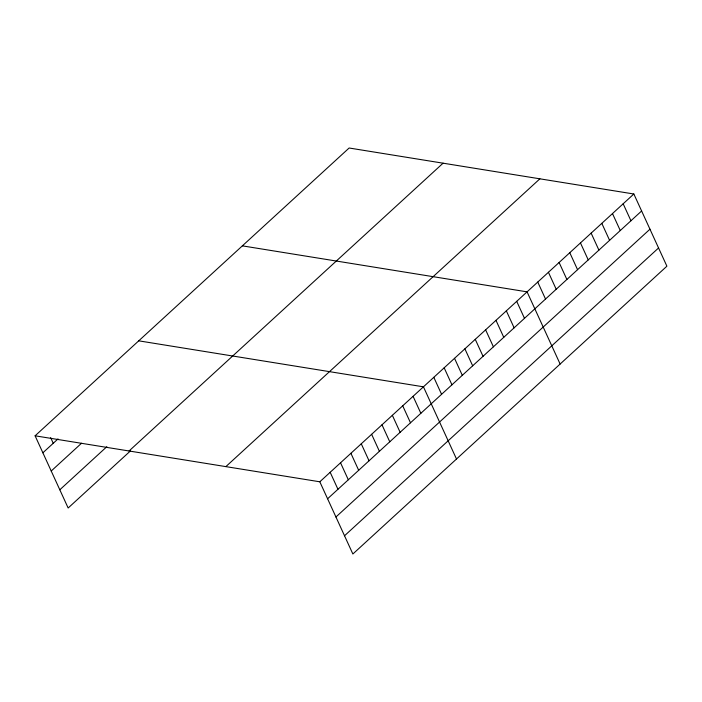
<?xml version="1.0" encoding="UTF-8"?>
<svg xmlns="http://www.w3.org/2000/svg" width="702" height="702" viewBox="0 0 702 702"><rect width="100%" height="100%" fill="white"/><g stroke="black" fill="none" stroke-linecap="round" stroke-linejoin="round"><path stroke-width="1.05" d="M35.1 435.81L349.131 148.008L633.845 193.998L666.9 266.19L352.869 553.992L319.814 481.791L35.1 435.81L68.155 508.002L130.335 451.017M42.875 452.79L58.02 438.908M51.22 471.016L81.511 443.252M59.81 489.785L106.844 446.683M129.054 450.982L443.085 163.18M225.86 466.619L539.891 178.817M319.814 481.791L633.845 193.998M327.588 498.78L641.619 210.977M335.933 516.997L649.964 229.194M344.524 535.775L658.555 247.973M242.365 245.858L527.07 291.848L560.126 364.048M138.733 340.83L423.446 386.82L456.502 459.02M623.165 203.782L630.94 220.761M612.486 213.566L620.27 230.546M601.816 223.35L609.59 240.33M591.137 233.134L598.911 250.114M580.457 242.918L588.232 259.907M569.778 252.702L577.562 269.691M559.108 262.487L566.883 279.475M548.429 272.279L556.203 289.259M537.75 282.064L545.524 299.043M516.707 301.342L524.482 318.331M506.344 310.837L514.118 327.825M495.981 320.34L503.764 337.32M485.617 329.835L493.401 346.823M475.254 339.329L483.037 356.318M464.891 348.833L472.674 365.812M454.527 358.327L462.311 375.316M444.173 367.822L451.948 384.81M433.81 377.325L441.584 394.305M413.083 396.314L420.858 413.302M402.72 405.817L410.494 422.797M392.357 415.312L400.131 432.3M381.993 424.807L389.768 441.795M371.63 434.31L379.405 451.289M361.267 443.804L369.041 460.793M350.903 453.299L358.678 470.287M340.54 462.802L348.315 479.782M330.177 472.297L337.952 489.285M50.649 437.636L53.238 443.295"/></g></svg>
